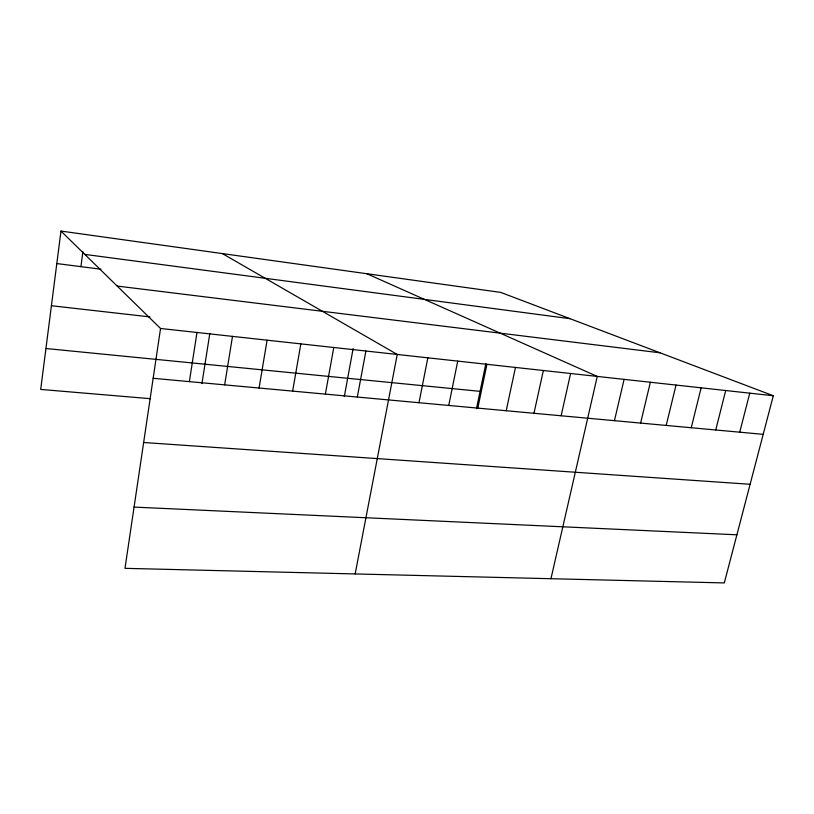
<?xml version="1.0" encoding="UTF-8"?>
<svg xmlns="http://www.w3.org/2000/svg" width="814" height="814" viewBox="0 0 814 814"><rect width="100%" height="100%" fill="white"/><g stroke="black" fill="none" stroke-linecap="round" stroke-linejoin="round"><path stroke-width="1.22" d="M60.969 231.074L160.541 328.48L124.99 568.335L724.297 582.926L773.3 395.746L500.681 292.389L60.969 231.074L40.7 389.418L150.539 398.707M80.912 266.646L82.875 251.791M189.367 381.624L196.978 332.478M201.943 383.567L209.829 333.394M224.654 384.869L232.489 336.375M259.066 388.034L267.094 340.171M292.633 391.117L300.844 343.884M325.376 394.118L333.771 347.497M344.302 396.601L353.134 348.504M357.326 397.059L365.893 351.017M355.158 573.941L397.242 354.466L222.375 253.581M418.986 402.716L427.849 357.824M448.738 405.453L457.733 361.101M476.475 408.709L485.846 363.675M477.808 408.119L486.935 364.306M506.206 410.734L515.455 367.44M533.984 413.278L543.345 370.502M561.131 415.781L570.604 373.494M550.956 578.703L597.252 376.424L366.86 273.728M614.448 420.675L624.104 379.365M640.608 423.077L650.355 382.254M666.198 425.427L676.027 385.073M691.239 427.726L701.139 387.83M715.74 429.975L725.712 390.527M739.723 432.183L749.765 393.162M134.066 507.091L736.894 534.798M143.64 442.501L750.121 484.289M153.154 378.296L763.196 434.34M45.94 348.514L480.087 391.351M160.541 328.48L773.3 395.746M51.414 305.728L149.969 316.911M117.185 286.07L660.052 352.808M56.807 263.563L100.875 269.2M84.788 254.385L570.065 318.691"/></g></svg>
